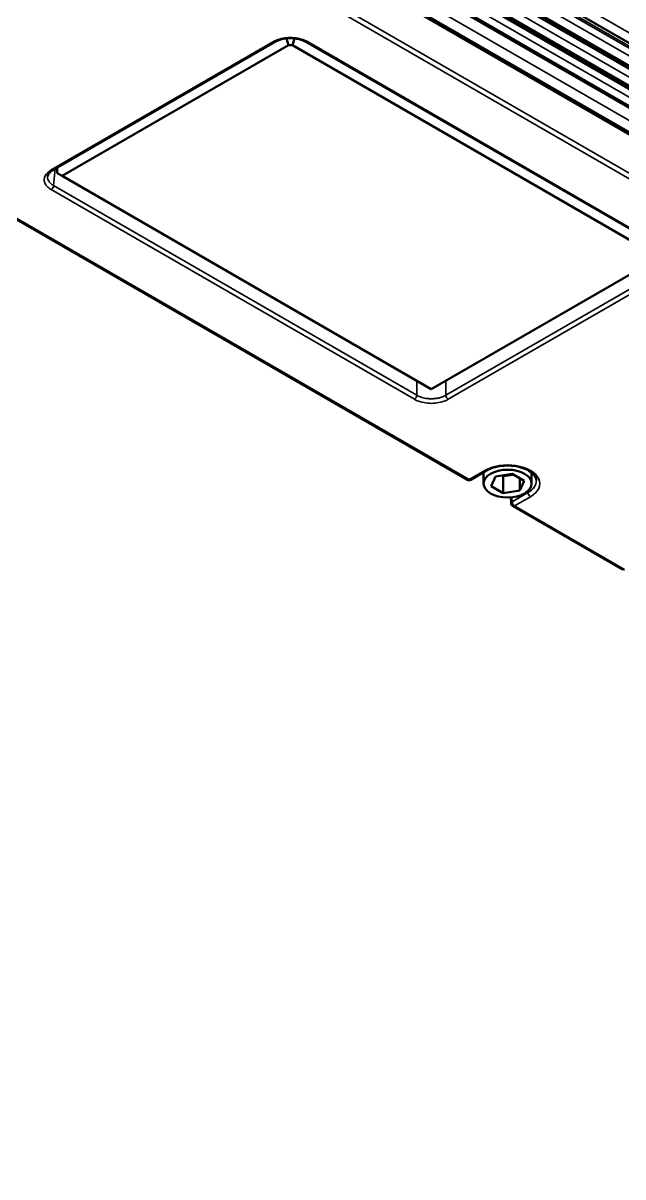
# Model space of a CAD drawing. Header units: millimetres. Extents: x 0 to 3000, y 0 to 3000.
# Drawn here: x 2348.1 to 2435.4, y 497.6 to 665.6 of the extents above; entities that cross this region are included whole.
import ezdxf

# ---------------------------------------------------------------- set-up
doc = ezdxf.new("R2010")
doc.units = ezdxf.units.MM
doc.layers.add('Visible (ANSI)', color=7, linetype='Continuous', lineweight=50)
doc.layers.add('Visible Narrow (ANSI)', color=7, linetype='Continuous', lineweight=35)

msp = doc.modelspace()

# ---------------------------------------------------------------- linework, layer by layer
at = {"layer": 'Visible (ANSI)'}
for p, q in [((2700.4517, 510.1614), (1993.5849, 918.2711)), ((2700.2323, 506.9877), (1993.3261, 915.1202)), ((2700.2323, 504.0721), (1993.3212, 912.2074)), ((2700.2323, 501.1222), (1993.3212, 909.2575)), ((2200.947, 785.3629), (2491.1685, 617.8035)), ((2352.3986, 644.1801), (2384.7524, 662.8595)), ((2353.7399, 643.3495), (2386.681, 662.368)), ((2386.681, 662.368), (2386.3884, 663.3529)), ((2386.681, 662.368), (2387.2668, 662.368)), ((2387.2668, 662.368), (2387.5595, 663.3529)), ((2387.2668, 662.368), (2440.714, 631.5103)), ((2389.1954, 662.8595), (2442.0553, 632.3409)), ((2351.6268, 643.2464), (2351.6269, 643.2465)), ((2353.0328, 644.5462), (2353.0328, 643.7577)), ((2353.7399, 643.3495), (2353.0328, 643.7577)), ((2407.48, 612.3226), (2353.7399, 643.3495)), ((2339.4413, 641.4321), (2412.7201, 599.1246)), ((2440.714, 631.5103), (2407.48, 612.3226)), ((2413.2201, 599.1246), (2415.5194, 600.4521)), ((2415.0816, 600.1994), (2415.0816, 598.5646)), ((2416.8138, 599.5852), (2416.1668, 598.1911)), ((2419.2286, 599.9588), (2416.8138, 599.5852)), ((2417.9345, 599.6199), (2417.7451, 599.7293)), ((2419.4181, 599.8494), (2417.9345, 599.6199)), ((2417.9345, 599.6199), (2417.9345, 597.1704)), ((2419.2286, 599.9588), (2420.9964, 598.9382)), ((2422.0816, 600.1537), (2422.0816, 598.5646)), ((2417.9345, 597.1704), (2416.1668, 598.1911)), ((2420.3494, 599.3118), (2420.3494, 597.544)), ((2420.3494, 597.544), (2420.9964, 598.9382)), ((2417.9345, 597.1704), (2420.3494, 597.544)), ((2419.0958, 595.6957), (2419.031, 596.5606)), ((2419.3444, 595.3001), (2435.3672, 586.0493))]:
    msp.add_line(p, q, dxfattribs=at)
for centre, start, end in [((2412.9701, 599.5576), 240, 300), ((2419.5944, 595.7331), 184.287627, 240)]:
    msp.add_arc(centre, 0.5, start, end, dxfattribs=at)
msp.add_ellipse((2418.5816, 598.5646), major_axis=(-3.5, 0), ratio=0.57735027, dxfattribs=at)
for points, knots in [([(2389.1954, 662.8595), (2388.9889, 662.9787), (2388.7417, 663.0851), (2388.2043, 663.251), (2387.9077, 663.3126), (2387.2941, 663.3839), (2386.9692, 663.3931), (2386.3351, 663.3563), (2386.0181, 663.3092), (2385.4365, 663.1664), (2385.1645, 663.0689), (2384.8694, 662.9243), (2384.8094, 662.8924), (2384.7524, 662.8595)], [0, 0, 0, 0, 0.093106572, 0.093106572, 0.186131857, 0.186131857, 0.281347348, 0.281347348, 0.377445458, 0.377445458, 0.473120731, 0.473120731, 0.498843306, 0.498843306, 0.498843306, 0.498843306]), ([(2352.3987, 644.1801), (2352.1904, 644.0598), (2352.0187, 643.9234), (2351.7759, 643.6571), (2351.6999, 643.526), (2351.6424, 643.3514), (2351.6316, 643.2986), (2351.6269, 643.2465)], [0, 0, 0, 0, 0.093926631, 0.093926631, 0.185338759, 0.185338759, 0.226926644, 0.226926644, 0.226926644, 0.226926644]), ([(2422.7635, 599.041), (2422.7468, 599.3009), (2422.6351, 599.5736), (2422.2245, 600.0513), (2421.9838, 600.2506), (2421.3961, 600.5995), (2421.0539, 600.7505), (2420.2929, 600.9903), (2419.8736, 601.0785), (2419.0008, 601.1789), (2418.5472, 601.1903), (2417.6564, 601.1339), (2417.2193, 601.0658), (2416.4113, 600.8599), (2416.0402, 600.7226), (2415.6506, 600.5255), (2415.5838, 600.4893), (2415.5194, 600.4521)], [3.9640572, 3.9640572, 3.9640572, 3.9640572, 4.38766095, 4.38766095, 4.69830222, 4.69830222, 4.99817432, 4.99817432, 5.30123491, 5.30123491, 5.60713003, 5.60713003, 5.9134024, 5.9134024, 6.21745316, 6.21745316, 6.28318531, 6.28318531, 6.28318531, 6.28318531])]:
    msp.add_open_spline(points, degree=3, knots=knots, dxfattribs=at)
at = {"layer": 'Visible Narrow (ANSI)'}
for p, q in [((1993.7508, 919.6706), (2700.6, 511.571)), ((1993.5041, 917.546), (2700.6109, 509.2977)), ((2700.6462, 509.5955), (1993.5394, 917.8438)), ((1993.395, 916.4934), (2700.1845, 508.4283)), ((2700.4341, 506.5418), (1993.3273, 914.7901)), ((1993.3273, 914.5904), (2700.4341, 506.3422)), ((1993.3212, 913.4748), (2700.0715, 505.4323)), ((1993.3212, 910.5249), (2700.0715, 502.4825)), ((2700.4341, 503.6261), (1993.3273, 911.8744)), ((1993.3273, 911.6406), (2700.4341, 503.3923)), ((2700.4341, 500.6763), (1993.3273, 908.9246)), ((1993.3273, 907.1185), (2700.4341, 498.8702)), ((2699.7269, 497.6455), (1992.6486, 905.8774)), ((2491.2718, 617.5602), (2201.0503, 785.1196)), ((2389.6154, 670.6745), (2462.8941, 628.367)), ((2462.533, 627.7701), (2389.262, 670.0765)), ((2352.1487, 644.2048), (2384.5024, 662.8843)), ((2389.4454, 662.8843), (2442.3053, 632.3656)), ((2352.5017, 641.9417), (2352.7218, 644.3667)), ((2352.5017, 641.9417), (2405.3616, 611.4231)), ((2339.6992, 641.4561), (2412.9685, 599.154)), ((2405.0086, 610.8324), (2352.1487, 641.351)), ((2409.5984, 611.4231), (2441.9522, 630.1025)), ((2442.3052, 629.5118), (2409.9515, 610.8324)), ((2405.3616, 613.5457), (2405.3616, 611.4231)), ((2409.5984, 611.4231), (2409.5984, 613.5457)), ((2412.9685, 599.154), (2415.2694, 600.4769)), ((2419.2413, 595.9155), (2419.1919, 596.5749)), ((2419.2413, 595.9155), (2421.5407, 597.2431)), ((2421.8938, 596.6523), (2419.6021, 595.3241)), ((2421.5407, 597.2431), (2421.5304, 597.4761)), ((2419.6023, 595.324), (2435.6172, 586.074))]:
    msp.add_line(p, q, dxfattribs=at)
for centre, major_axis, ratio, start_param, end_param in [((2384.5024, 663.2925), (0.25, -0.433), 0.57735027, 5.49782499, 6.2831279), ((2389.4454, 663.2925), (-0.25, -0.433), 0.57735027, 0, 0.7853288), ((2352.1486, 644.6131), (0.25, -0.433), 0.57735027, 5.49785617, 6.28318531), ((2352.1486, 641.7593), (-0.25, -0.433), 0.57735027, 0.78543731, 2.30383906), ((2405.0085, 611.2406), (0.25, 0.433), 0.57735027, 3.92705999, 5.44543479), ((2409.9515, 611.2406), (0.25, -0.433), 0.57735027, 3.97934625, 5.49774833), ((2418.5816, 598.5646), (4.6841, 0), 0.57735027, 5.49778714, 8.6393798), ((2415.2694, 600.8852), (0.25, -0.433), 0.57735027, 5.49778714, 6.28318531), ((2412.9701, 599.5576), (-0.25, -0.433), 0.57735027, 0, 0.78539816), ((2412.9701, 599.5576), (0.25, -0.433), 0.57735027, 5.49778714, 6.28318531), ((2418.5816, 598.9515), (4.1848, 0), 0.57735027, 5.49778714, 6.32025169), ((2421.8938, 597.0606), (-0.25, 0.433), 0.57735027, 0.83775804, 2.35619449), ((2419.5944, 595.7331), (-0.4986, -0.0374), 0.5661326, 5.45589936, 6.28318531), ((2419.5944, 595.7331), (0.25, -0.433), 0.57735027, 3.97935069, 5.49778714), ((2419.5944, 595.7331), (-0.25, -0.433), 0.57735027, 0, 0.78539816), ((2435.6172, 586.4823), (-0.25, -0.433), 0.57735027, 0, 0.78539816)]:
    msp.add_ellipse(centre, major_axis=major_axis, ratio=ratio, start_param=start_param, end_param=end_param, dxfattribs=at)
for points, knots in [([(2389.4454, 662.8843), (2389.1766, 663.0394), (2388.5868, 663.2846), (2387.5263, 663.4843), (2386.4213, 663.4843), (2385.3609, 663.2846), (2384.7711, 663.0393), (2384.5024, 662.8843)], [0.000038362, 0.000038362, 0.000038362, 0.000038362, 0.2, 0.4, 0.6, 0.8, 0.999979057, 0.999979057, 0.999979057, 0.999979057]), ([(2352.1487, 644.2048), (2351.88, 644.0497), (2351.4553, 643.7091), (2351.1093, 643.0969), (2351.1094, 642.4588), (2351.4553, 641.8466), (2351.8801, 641.5061), (2352.1487, 641.351)], [0.000038176, 0.000038176, 0.000038176, 0.000038176, 0.2, 0.4, 0.6, 0.8, 0.999978339, 0.999978339, 0.999978339, 0.999978339]), ([(2352.5017, 641.9417), (2352.3181, 642.0459), (2352.1575, 642.1646), (2352.0268, 642.2934), (2351.9108, 642.4076), (2351.8182, 642.5298), (2351.7513, 642.6566), (2351.6915, 642.7699), (2351.6522, 642.8869), (2351.6342, 643.005), (2351.6265, 643.0555), (2351.6227, 643.1062), (2351.6227, 643.1569), (2351.6228, 643.1867), (2351.6241, 643.2166), (2351.6268, 643.2464)], [0.000000008, 0.000000008, 0.000000008, 0.000000008, 0.165589352, 0.165589352, 0.165589352, 0.312538926, 0.312538926, 0.312538926, 0.443853192, 0.443853192, 0.443853192, 0.5, 0.5, 0.5, 0.53303511, 0.53303511, 0.53303511, 0.53303511]), ([(2409.5984, 611.4231), (2409.4149, 611.3152), (2409.2064, 611.2209), (2408.9812, 611.1441), (2408.7812, 611.076), (2408.5681, 611.0216), (2408.3473, 610.9823), (2408.15, 610.9472), (2407.9467, 610.9241), (2407.7418, 610.9135), (2407.6542, 610.909), (2407.5663, 610.9068), (2407.4784, 610.9068), (2407.3818, 610.9068), (2407.2851, 610.9096), (2407.1889, 610.9151), (2407.0237, 610.9246), (2406.8597, 610.9422), (2406.6992, 610.9677), (2406.5547, 610.9907), (2406.4131, 611.02), (2406.2759, 611.0555), (2406.152, 611.0875), (2406.0318, 611.1245), (2405.9164, 611.166), (2405.8114, 611.2038), (2405.7104, 611.2454), (2405.6142, 611.2904), (2405.5258, 611.3318), (2405.4414, 611.3762), (2405.3616, 611.4231)], [0.000000008, 0.000000008, 0.000000008, 0.000000008, 0.165589352, 0.165589352, 0.165589352, 0.312538926, 0.312538926, 0.312538926, 0.443853192, 0.443853192, 0.443853192, 0.5, 0.5, 0.5, 0.561768314, 0.561768314, 0.561768314, 0.667761864, 0.667761864, 0.667761864, 0.76323034, 0.76323034, 0.76323034, 0.849503014, 0.849503014, 0.849503014, 0.927951095, 0.927951095, 0.927951095, 0.99999999, 0.99999999, 0.99999999, 0.99999999]), ([(2405.0086, 610.8324), (2405.2773, 610.6772), (2405.8671, 610.432), (2406.9276, 610.2323), (2408.0327, 610.2323), (2409.0931, 610.4321), (2409.6828, 610.6773), (2409.9515, 610.8324)], [0.000038261, 0.000038261, 0.000038261, 0.000038261, 0.2, 0.4, 0.6, 0.8, 0.999978522, 0.999978522, 0.999978522, 0.999978522])]:
    msp.add_open_spline(points, degree=3, knots=knots, dxfattribs=at)

doc.saveas('drawing.dxf')
